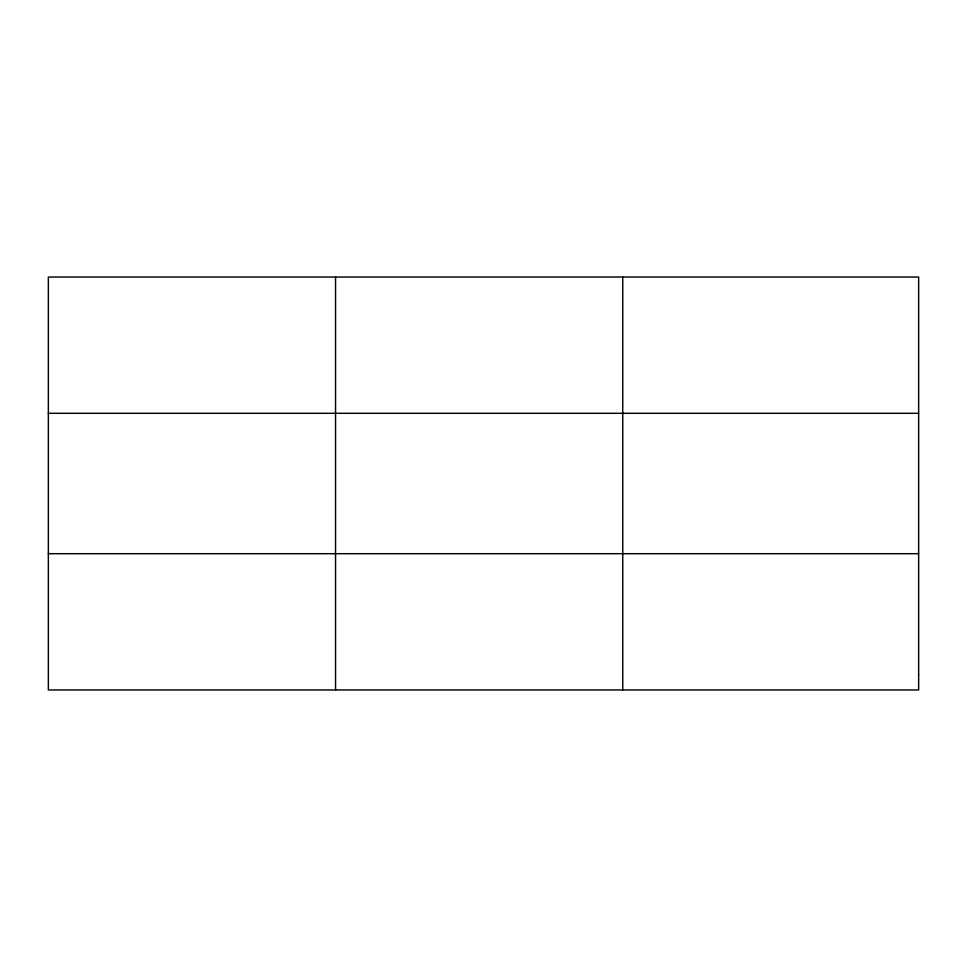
<?xml version="1.0" encoding="UTF-8"?>
<svg xmlns="http://www.w3.org/2000/svg" width="967" height="967" viewBox="0 0 967 967"><rect width="100%" height="100%" fill="white"/><g stroke="black" fill="none" stroke-linecap="round" stroke-linejoin="round"><path stroke-width="1.45" d="M335.549 689.954L335.549 277.046M622.748 689.954L622.748 277.046M48.35 413.308L918.65 413.308M48.35 553.692L918.65 553.692M918.65 674.821L918.65 689.954L48.35 689.954L48.35 277.046L918.65 277.046L918.65 674.821"/></g></svg>
